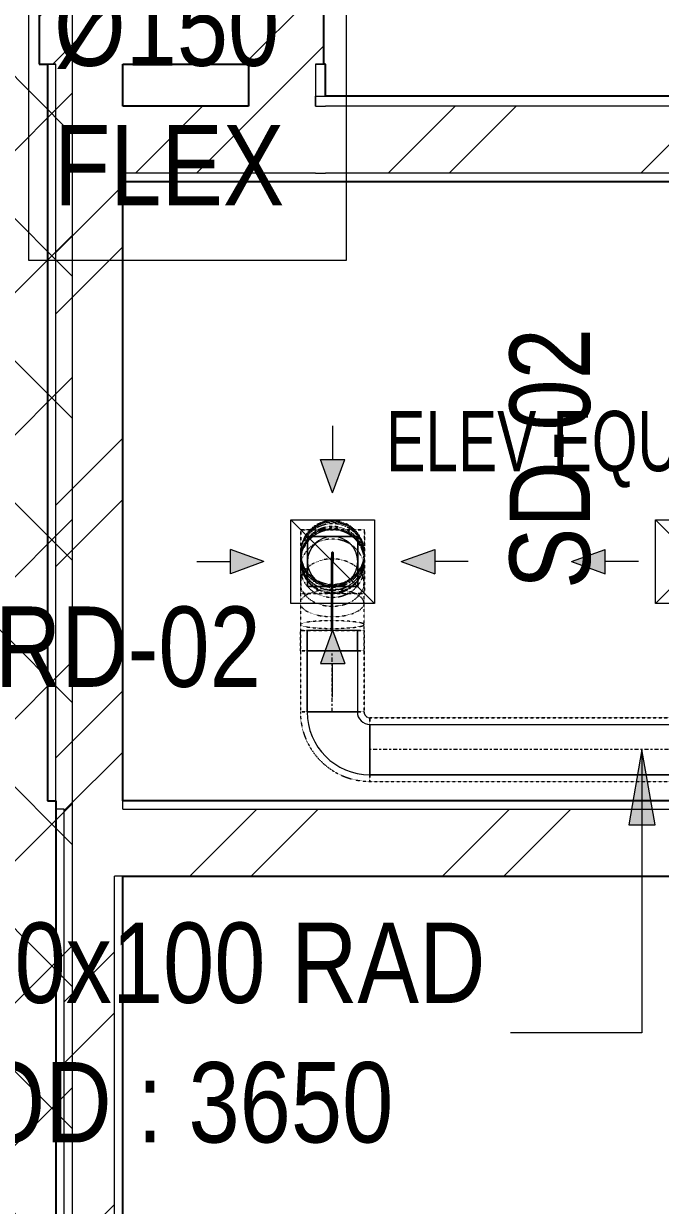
# Model space of a CAD drawing. Header units: inches. Extents: x -83664 to 20107, y -47222 to 19398.
# Drawn here: x -27444 to -25543, y -13597 to -10068 of the extents above; entities that cross this region are included whole.
import ezdxf

# ---------------------------------------------------------------- set-up
doc = ezdxf.new("R2010")
doc.units = ezdxf.units.IN
doc.header["$MEASUREMENT"] = 0
doc.linetypes.add('Center', pattern=[29.999999, 12, -6, 6, -6])
doc.linetypes.add('Hidden 0_50', pattern=[1.0584, 0.5292, -0.5292])
for name, color, linetype, lineweight, true_color in [('A-DETL', 7, 'Continuous', 18, 0x00a600), ('FF ROOM TAG_dwg', 7, 'Continuous', 9, 0x767676), ('M-HVAC-DUCT', 7, 'Continuous', 9, 0xffe97f)]:
    doc.layers.add(name, color=color, linetype=linetype, lineweight=lineweight, true_color=true_color)
for name, color, linetype, lineweight in [('A-DETL-GENF', 7, 'Continuous', 9), ('A-WALL', 7, 'Continuous', 9), ('A-WALL-PATT', 7, 'Continuous', 25), ('G-ANNO-TEXT', 7, 'Continuous', 9), ('M-HVAC-CDFF', 7, 'Continuous', 9), ('M-HVAC-DUCT-CNTR', 7, 'Center', 9), ('M-HVAC-DUCT-IDEN', 7, 'Continuous', 18), ('ROOM TAG', 7, 'Continuous', 9)]:
    doc.layers.add(name, color=color, linetype=linetype, lineweight=lineweight)
doc.styles.add('Arial Narrow_20', font='ARIALN.TTF', dxfattribs={"width": 0.85, "height": 4572})
doc.styles.add('Arial Narrow_21', font='ARIALN.TTF', dxfattribs={"height": 240})
pattern_1 = [(45, (0, 0), (-377.1708, 377.1708), []), (45, (0, 571.5), (-377.1708, 377.1708), [])]
pattern_2 = [(0, (0, 0), (1219.2, 304.8), [50.292, -864.108, 50.292, -864.108, -4876.8]), (0, (0, 0), (1219.2, 304.8), [-1828.8, 50.292, -1778.508, 50.292, -864.108, -2133.6]), (0, (0, 0), (1219.2, 304.8), [-4572, 50.292, -559.308, 50.292, -1473.708]), (120, (457.2, 152.4), (-873.56454, 903.4582), [50.292, -864.108, 50.292, -864.108, -4876.8]), (120, (457.2, 152.4), (-873.56454, 903.4582), [-1828.8, 50.292, -1778.508, 50.292, -864.108, -2133.6]), (120, (457.2, 152.4), (-873.56454, 903.4582), [-4572, 50.292, -559.308, 50.292, -1473.708]), (240, (609.6, 762), (-345.63546, -1208.2582), [50.292, -864.108, 50.292, -864.108, -4876.8]), (240, (609.6, 762), (-345.63546, -1208.2582), [-1828.8, 50.292, -1778.508, 50.292, -864.108, -2133.6]), (240, (609.6, 762), (-345.63546, -1208.2582), [-4572, 50.292, -559.308, 50.292, -1473.708])]

# ---------------------------------------------------------------- blocks, each defined once
blk = doc.blocks.new('GCE-AT-Return Air Rectangular Diffuser - 150x150-7395131-FIRST FLOOR AC CONDITIONING LAYOUT - PART A')
at = {"layer": 'A-DETL-GENF', "true_color": 0xff00ff}
for points in [[(0, 205), (36.4, 305), (-36.4, 305)], [(-305, -36.4), (-205, 0), (-305, 36.4)], [(305, -36.4), (305, 36.4), (205, 0)], [(36.4, -305), (0, -205), (-36.4, -305)]]:
    blk.add_hatch(color=6, dxfattribs=at).paths.add_polyline_path(points)
at = {"layer": 'A-DETL-GENF', "color": 6, "true_color": 0xff00ff}
for p, q in [((0, 405), (0, 305)), ((0, 205), (-36.4, 305)), ((-36.4, 305), (36.4, 305)), ((0, 205), (36.4, 305)), ((-125, 125), (125, 125)), ((-125, -125), (-125, 125)), ((-125, 125), (125, -125)), ((125, 125), (125, -125)), ((-205, 0), (-305, 36.4)), ((-305, -36.4), (-305, 36.4)), ((205, 0), (305, 36.4)), ((305, 36.4), (305, -36.4)), ((405, 0), (305, 0)), ((-405, 0), (-305, 0)), ((-205, 0), (-305, -36.4)), ((205, 0), (305, -36.4)), ((125, -125), (-125, -125)), ((0, -205), (-36.4, -305)), ((0, -205), (36.4, -305)), ((-36.4, -305), (36.4, -305)), ((0, -405), (0, -305))]:
    blk.add_line(p, q, dxfattribs=at)
blk = doc.blocks.new('M_Rectangular Elbow - Radius - 0_75 W-7247103-FIRST FLOOR AC CONDITIONING LAYOUT - PART A')
at = {"layer": 'M-HVAC-DUCT', "color": 6, "true_color": 0xff00ff}
for p, q in [((-75, 112.5), (75, 112.5)), ((75, 112.5), (-75, 112.5)), ((-112.5, 75), (-112.5, -75)), ((-112.5, -75), (-112.5, 75))]:
    blk.add_line(p, q, dxfattribs=at)
for radius, end in [(37.5, 360), (37.5, 0), (187.5, 0), (187.5, 0)]:
    blk.add_arc((-112.5, 112.5), radius, 270, end, dxfattribs=at)
blk = doc.blocks.new('M_Rectangular to Round Transition - Angle - 45 Degree-7646591-FIRST FLOOR AC CONDITIONING LAYOUT - PART A')
at = {"layer": 'M-HVAC-DUCT', "color": 6, "true_color": 0xff00ff}
for p, q in [((0, 75), (60.4, 75)), ((60.4, 75), (0, 75)), ((0, 75), (0, -75)), ((0, -75), (0, 75)), ((60.4, 0), (60.4, 75)), ((60.4, 0), (60.4, 75)), ((60.4, -75), (60.4, 0)), ((60.4, -75), (60.4, 0)), ((0, -75), (60.4, -75)), ((60.4, -75), (0, -75))]:
    blk.add_line(p, q, dxfattribs=at)
blk = doc.blocks.new('M_Rectangular to Round Transition - Angle - 45 Degree-6761975-FIRST FLOOR AC CONDITIONING LAYOUT - PART A')
at = {"layer": 'M-HVAC-DUCT', "color": 6, "true_color": 0xff00ff}
for p, q in [((124935.4, 86772.7), (124860.4, 86772.7)), ((124860.4, 86772.7), (124860.4, 86697.7)), ((124860.4, 86772.7), (125010.4, 86772.7)), ((124860.4, 86622.7), (124860.4, 86772.7)), ((125010.4, 86772.7), (124935.4, 86772.7)), ((125010.4, 86697.7), (125010.4, 86772.7)), ((125010.4, 86772.7), (125010.4, 86622.7)), ((124860.4, 86697.7), (124860.4, 86622.7)), ((125010.4, 86622.7), (125010.4, 86697.7)), ((124860.4, 86622.7), (124935.4, 86622.7)), ((125010.4, 86622.7), (124860.4, 86622.7)), ((124935.4, 86622.7), (125010.4, 86622.7))]:
    blk.add_line(p, q, dxfattribs=at)
for start, end in [(90, 180), (0, 90), (180, 270), (270, 0)]:
    blk.add_arc((124935.4, 86697.7), 75, start, end, dxfattribs=at)
blk = doc.blocks.new('GCE-AT-Supply Air Rectangular Diffuser - 150x150-6788647-FIRST FLOOR AC CONDITIONING LAYOUT - PART A')
at = {"layer": 'A-DETL-GENF', "true_color": 0xff7f00}
for points in [[(36.4, 275), (0, 375), (-36.4, 275)], [(-275, -36.4), (-275, 36.4), (-375, 0), (-317.9, -20.8)], [(275, -36.4), (375, 0), (275, 36.4)], [(0, -375), (36.4, -275), (-36.4, -275)]]:
    blk.add_hatch(color=30, dxfattribs=at).paths.add_polyline_path(points)
at = {"layer": 'A-DETL-GENF', "color": 30, "true_color": 0xff7f00}
for p, q in [((0, 375), (-36.4, 275)), ((0, 375), (36.4, 275)), ((-36.4, 275), (36.4, 275)), ((0, 175), (0, 275)), ((-125, -125), (125, 125)), ((-125, 125), (125, -125)), ((-125, -125), (-125, 125)), ((-125, 125), (125, 125)), ((125, 125), (125, -125)), ((-375, 0), (-275, 36.4)), ((-275, -36.4), (-275, 36.4)), ((275, 36.4), (275, -36.4)), ((375, 0), (275, 36.4)), ((175, 0), (275, 0)), ((-375, 0), (-275, -36.4)), ((-175, 0), (-275, 0)), ((375, 0), (275, -36.4)), ((125, -125), (-125, -125)), ((0, -175), (0, -275)), ((36.4, -275), (-36.4, -275)), ((0, -375), (-36.4, -275)), ((0, -375), (36.4, -275))]:
    blk.add_line(p, q, dxfattribs=at)
blk = doc.blocks.new('TEMW-SMBZ-HO-BM-HVAC-00002_rvt-1-FIRST FLOOR AC CONDITIONING LAYOUT - PART A')
at = {"layer": 'M-HVAC-DUCT', "color": 6, "linetype": 'Hidden 0_50', "true_color": 0xff00ff}
for p, q in [((124935.4, 86792.7), (124840.4, 86792.7)), ((124840.4, 86792.7), (124840.4, 86697.7)), ((124840.4, 86602.7), (124840.4, 86792.7)), ((124840.4, 86792.7), (125030.4, 86792.7)), ((125030.4, 86792.7), (124935.4, 86792.7)), ((125030.4, 86697.7), (125030.4, 86792.7)), ((125030.4, 86792.7), (125030.4, 86602.7)), ((124839.8, 86720.8), (124839.7, 86706.1)), ((124840, 86727.6), (124839.9, 86722.8)), ((124840.1, 86720.6), (124840.2, 86714)), ((124840.1, 86719), (124840.3, 86716.7)), ((124840.2, 86714.6), (124840.3, 86706.4)), ((125029.7, 86704.3), (125029.8, 86719)), ((125029.9, 86728.2), (125029.8, 86730.5)), ((125029.8, 86717.1), (125029.9, 86721.9)), ((125030.2, 86717.6), (125030.1, 86724.2)), ((125030.3, 86708.7), (125030.2, 86716.9)), ((125030.4, 86701.5), (125030.3, 86708.5)), ((124839.5, 86678), (124839.4, 86635.1)), ((124839.7, 86705.6), (124839.5, 86678.2)), ((124840.3, 86706.6), (124840.4, 86699.7)), ((124840.4, 86699.8), (124840.4, 86696.9)), ((124840.4, 86697.7), (124840.4, 86602.7)), ((125029.4, 86634.7), (125029.5, 86677.5)), ((125029.5, 86677.3), (125029.7, 86704.7)), ((125030.4, 86698.5), (125030.4, 86701.4)), ((125030.4, 86602.7), (125030.4, 86697.7)), ((124839.4, 86635), (124839.4, 86573.8)), ((124840.4, 86602.7), (124935.4, 86602.7)), ((125030.4, 86602.7), (124840.4, 86602.7)), ((124935.4, 86602.7), (125030.4, 86602.7)), ((125029.4, 86573.6), (125029.4, 86634.7)), ((124839.4, 86573.8), (124839.4, 86509.4)), ((125029.4, 86509.4), (125029.4, 86573.6)), ((124839.4, 86509.4), (124839.4, 86491.5)), ((125029.4, 86491.5), (125029.4, 86509.4)), ((124839.4, 86491.5), (125029.4, 86491.5)), ((124839.4, 86491.5), (125029.4, 86491.5)), ((124839.4, 86431.1), (124839.4, 86491.5)), ((124839.4, 86491.5), (124839.4, 86431.1)), ((124934.4, 86491.5), (124839.4, 86491.5)), ((124934.4, 86491.5), (124839.4, 86491.5)), ((125029.4, 86491.5), (124934.4, 86491.5)), ((125029.4, 86491.5), (124934.4, 86491.5)), ((125029.4, 86431.1), (125029.4, 86491.5)), ((125029.4, 86491.5), (125029.4, 86431.1)), ((125029.4, 86431.1), (124839.4, 86431.1)), ((124839.4, 86431.1), (125029.4, 86431.1)), ((124839.4, 86431.1), (124839.4, 86248.6)), ((124839.4, 86431.1), (124839.4, 86248.6)), ((125029.4, 86431.1), (124839.4, 86431.1)), ((124839.4, 86431.1), (125029.4, 86431.1)), ((125029.4, 86248.6), (125029.4, 86431.1)), ((125029.4, 86431.1), (125029.4, 86248.6)), ((125029.4, 86248.6), (124839.4, 86248.6)), ((124839.4, 86248.6), (125029.4, 86248.6)), ((125029.4, 86248.6), (124839.4, 86248.6)), ((124839.4, 86248.6), (125029.4, 86248.6)), ((125046.9, 86231.1), (125046.9, 86041.1)), ((125046.9, 86041.1), (125046.9, 86231.1)), ((128458.6, 86231.1), (125046.9, 86231.1)), ((125046.9, 86231.1), (128458.6, 86231.1)), ((125046.9, 86041.1), (125046.9, 86231.1)), ((125046.9, 86231.1), (125046.9, 86041.1)), ((125046.9, 86041.1), (128458.6, 86041.1)), ((125046.9, 86041.1), (128458.6, 86041.1))]:
    blk.add_line(p, q, dxfattribs=at)
at = {"layer": 'M-HVAC-DUCT', "color": 6, "true_color": 0xff00ff}
for p, q in [((124859.4, 86431.1), (125009.4, 86431.1)), ((125009.4, 86431.1), (124859.4, 86431.1)), ((124859.4, 86248.6), (124859.4, 86431.1)), ((124859.4, 86431.1), (124859.4, 86248.6)), ((125009.4, 86431.1), (125009.4, 86248.6)), ((125009.4, 86431.1), (125009.4, 86248.6)), ((124859.4, 86248.6), (125009.4, 86248.6)), ((125009.4, 86248.6), (124859.4, 86248.6)), ((125046.9, 86061.1), (125046.9, 86211.1)), ((125046.9, 86211.1), (125046.9, 86061.1)), ((125046.9, 86211.1), (128458.6, 86211.1)), ((125046.9, 86211.1), (128458.6, 86211.1)), ((128458.6, 86061.1), (125046.9, 86061.1)), ((125046.9, 86061.1), (128458.6, 86061.1))]:
    blk.add_line(p, q, dxfattribs=at)
at = {"layer": 'M-HVAC-DUCT', "color": 6, "linetype": 'Hidden 0_50', "true_color": 0xff00ff}
for centre, radius, start, end in [((124935.4, 86697.7), 95, 359.9138, 179.9138), ((124935.4, 86697.7), 95, 90, 180), ((124935.4, 86697.7), 95, 0, 90), ((124935.4, 86697.7), 95, 179.9138, 359.9138), ((124935.4, 86697.7), 95, 180, 270), ((124935.4, 86697.7), 95, 270, 0), ((125046.9, 86248.6), 207.5, 180, 270), ((125046.9, 86248.6), 207.5, 180, 270), ((125046.9, 86248.6), 17.5, 180, 270), ((125046.9, 86248.6), 17.5, 180, 270)]:
    blk.add_arc(centre, radius, start, end, dxfattribs=at)
for points in [[(125029.8, 86719.8), (125029.8, 86728), (125027.7, 86744.6), (125018.1, 86767.7), (125002.8, 86787.5), (124983, 86802.8), (124959.8, 86812.4), (124934.9, 86815.7), (124910.1, 86812.5), (124886.9, 86802.9), (124867, 86787.7), (124851.7, 86767.9), (124842, 86744.8), (124839.8, 86728.3), (124839.8, 86720)], [(125030, 86724.6), (125030, 86732.9), (125027.8, 86749.5), (125018.2, 86772.7), (125003, 86792.6), (124983.1, 86807.9), (124960, 86817.5), (124935.1, 86820.8), (124910.2, 86817.6), (124887, 86808), (124867.1, 86792.8), (124851.8, 86772.9), (124842.2, 86749.7), (124840, 86733.1), (124840, 86724.9)], [(125030.1, 86722.3), (125030.1, 86730.6), (125027.9, 86747.1), (125018.4, 86770.3), (125003.1, 86790.2), (124983.3, 86805.5), (124960.1, 86815.1), (124935.2, 86818.4), (124910.4, 86815.2), (124887.2, 86805.7), (124867.3, 86790.4), (124851.9, 86770.5), (124842.3, 86747.4), (124840.1, 86730.8), (124840.1, 86722.5)], [(125029.7, 86705), (125029.7, 86713.2), (125027.5, 86729.4), (125017.9, 86752.1), (125002.7, 86771.6), (124982.8, 86786.6), (124959.6, 86796), (124934.8, 86799.2), (124909.9, 86796.1), (124886.7, 86786.7), (124866.8, 86771.8), (124851.5, 86752.3), (124841.9, 86729.7), (124839.7, 86713.4), (124839.7, 86705.3)], [(125030.2, 86715.6), (125030.2, 86723.9), (125028.1, 86740.5), (125018.5, 86763.6), (125003.3, 86783.5), (124983.4, 86798.8), (124960.2, 86808.4), (124935.4, 86811.7), (124910.5, 86808.4), (124887.3, 86798.9), (124867.4, 86783.7), (124852.1, 86763.8), (124842.4, 86740.7), (124840.2, 86724.2), (124840.2, 86715.9)], [(125030.3, 86707.4), (125030.3, 86715.7), (125028.2, 86732.2), (125018.6, 86755.4), (125003.4, 86775.3), (124983.5, 86790.5), (124960.3, 86800.2), (124935.5, 86803.5), (124910.6, 86800.2), (124887.4, 86790.7), (124867.5, 86775.5), (124852.2, 86755.6), (124842.5, 86732.5), (124840.3, 86716), (124840.3, 86707.7)], [(125030.4, 86700.5), (125030.4, 86708.7), (125028.2, 86725.3), (125018.7, 86748.5), (125003.4, 86768.4), (124983.6, 86783.7), (124960.4, 86793.3), (124935.5, 86796.6), (124910.7, 86793.4), (124887.5, 86783.8), (124867.5, 86768.6), (124852.2, 86748.7), (124842.6, 86725.6), (124840.4, 86709), (124840.4, 86700.8)], [(125030.4, 86697.5), (125030.4, 86705.8), (125028.3, 86722.4), (125018.7, 86745.6), (125003.5, 86765.5), (124983.6, 86780.8), (124960.4, 86790.4), (124935.6, 86793.8), (124910.7, 86790.5), (124887.5, 86781), (124867.6, 86765.7), (124852.3, 86745.8), (124842.6, 86722.7), (124840.4, 86706.1), (124840.4, 86697.8)], [(125029.5, 86677.6), (125029.6, 86685.2), (125027.4, 86700.4), (125017.8, 86721.7), (125002.6, 86739.9), (124982.7, 86753.9), (124959.5, 86762.8), (124934.6, 86765.8), (124909.8, 86762.8), (124886.6, 86754.1), (124866.7, 86740.1), (124851.4, 86721.9), (124841.7, 86700.7), (124839.6, 86685.5), (124839.5, 86677.9)], [(124839.8, 86720), (124839.8, 86711.8), (124842, 86695.2), (124851.5, 86672.1), (124866.8, 86652.3), (124886.7, 86637), (124909.8, 86627.4), (124934.7, 86624.1), (124959.6, 86627.3), (124982.7, 86636.9), (125002.7, 86652.1), (125018, 86671.9), (125027.6, 86695), (125029.8, 86711.5), (125029.8, 86719.8)], [(124840, 86724.9), (124839.9, 86716.6), (124842.1, 86700), (124851.7, 86676.8), (124866.9, 86656.8), (124886.8, 86641.5), (124910, 86631.9), (124934.8, 86628.6), (124959.7, 86631.8), (124982.9, 86641.4), (125002.8, 86656.6), (125018.1, 86676.5), (125027.7, 86699.7), (125029.9, 86716.3), (125030, 86724.6)], [(124840.1, 86722.5), (124840.1, 86714.3), (124842.2, 86697.7), (124851.8, 86674.5), (124867, 86654.6), (124886.9, 86639.3), (124910.1, 86629.7), (124935, 86626.4), (124959.8, 86629.6), (124983, 86639.2), (125002.9, 86654.4), (125018.2, 86674.3), (125027.9, 86697.4), (125030.1, 86714), (125030.1, 86722.3)], [(124840.2, 86715.9), (124840.2, 86707.6), (124842.4, 86691.1), (124851.9, 86667.9), (124867.2, 86648), (124887, 86632.8), (124910.2, 86623.2), (124935.1, 86619.9), (124960, 86623.1), (124983.1, 86632.6), (125003.1, 86647.8), (125018.4, 86667.7), (125028, 86690.8), (125030.2, 86707.3), (125030.2, 86715.6)], [(125029.4, 86634.8), (125029.4, 86641), (125027.3, 86653.3), (125017.7, 86670.5), (125002.4, 86685.4), (124982.5, 86696.7), (124959.4, 86703.9), (124934.5, 86706.4), (124909.6, 86704), (124886.4, 86696.9), (124866.5, 86685.5), (124851.2, 86670.7), (124841.6, 86653.5), (124839.4, 86641.2), (124839.4, 86635)], [(124839.5, 86677.9), (124839.5, 86670.3), (124841.7, 86655.1), (124851.3, 86633.9), (124866.5, 86615.6), (124886.4, 86601.6), (124909.6, 86592.7), (124934.5, 86589.7), (124959.3, 86592.7), (124982.5, 86601.4), (125002.4, 86615.4), (125017.7, 86633.6), (125027.3, 86654.9), (125029.5, 86670), (125029.5, 86677.6)], [(124839.7, 86705.3), (124839.7, 86697.2), (124841.8, 86681), (124851.4, 86658.3), (124866.6, 86638.8), (124886.5, 86623.8), (124909.7, 86614.4), (124934.6, 86611.1), (124959.4, 86614.3), (124982.6, 86623.7), (125002.5, 86638.6), (125017.8, 86658), (125027.5, 86680.7), (125029.7, 86696.9), (125029.7, 86705)], [(124840.3, 86707.7), (124840.3, 86699.4), (124842.5, 86682.9), (124852, 86659.7), (124867.3, 86639.9), (124887.2, 86624.6), (124910.3, 86615), (124935.2, 86611.7), (124960.1, 86614.9), (124983.2, 86624.5), (125003.2, 86639.7), (125018.5, 86659.5), (125028.1, 86682.6), (125030.3, 86699.2), (125030.3, 86707.4)], [(124840.4, 86700.8), (124840.4, 86692.5), (124842.5, 86675.9), (124852.1, 86652.7), (124867.3, 86632.8), (124887.2, 86617.5), (124910.4, 86607.9), (124935.2, 86604.6), (124960.1, 86607.8), (124983.3, 86617.4), (125003.2, 86632.6), (125018.5, 86652.5), (125028.2, 86675.6), (125030.4, 86692.2), (125030.4, 86700.5)], [(124840.4, 86697.8), (124840.4, 86689.5), (124842.6, 86672.9), (124852.1, 86649.7), (124867.4, 86629.8), (124887.2, 86614.5), (124910.4, 86604.9), (124935.3, 86601.6), (124960.1, 86604.8), (124983.3, 86614.4), (125003.3, 86629.6), (125018.6, 86649.5), (125028.2, 86672.7), (125030.4, 86689.2), (125030.4, 86697.5)], [(124839.4, 86635), (124839.4, 86628.8), (124841.6, 86616.5), (124851.2, 86599.2), (124866.5, 86584.4), (124886.4, 86573), (124909.5, 86565.8), (124934.4, 86563.4), (124959.3, 86565.8), (124982.4, 86572.9), (125002.4, 86584.2), (125017.6, 86599), (125027.2, 86616.3), (125029.4, 86628.6), (125029.4, 86634.8)], [(125029.4, 86573.6), (125029.4, 86577.2), (125027.2, 86584.3), (125017.6, 86594.2), (125002.3, 86602.8), (124982.4, 86609.3), (124959.3, 86613.5), (124934.4, 86614.9), (124909.5, 86613.5), (124886.3, 86609.4), (124866.4, 86602.9), (124851.2, 86594.3), (124841.6, 86584.4), (124839.4, 86577.4), (124839.4, 86573.8)], [(124839.4, 86573.8), (124839.4, 86570.2), (124841.6, 86563.1), (124851.2, 86553.2), (124866.4, 86544.6), (124886.3, 86538.1), (124909.5, 86534), (124934.4, 86532.5), (124959.2, 86533.9), (124982.4, 86538), (125002.3, 86544.6), (125017.6, 86553.1), (125027.2, 86563), (125029.4, 86570.1), (125029.4, 86573.6)], [(125029.4, 86509.4), (125029.4, 86510.4), (125027.2, 86512.4), (125017.6, 86515.2), (125002.3, 86517.6), (124982.4, 86519.4), (124959.2, 86520.6), (124934.4, 86521), (124909.5, 86520.6), (124886.3, 86519.5), (124866.4, 86517.6), (124851.1, 86515.2), (124841.5, 86512.4), (124839.4, 86510.4), (124839.4, 86509.4)], [(124839.4, 86509.4), (124839.4, 86508.4), (124841.5, 86506.4), (124851.1, 86503.6), (124866.4, 86501.2), (124886.3, 86499.3), (124909.5, 86498.2), (124934.4, 86497.8), (124959.2, 86498.2), (124982.4, 86499.3), (125002.3, 86501.2), (125017.6, 86503.6), (125027.2, 86506.4), (125029.4, 86508.3), (125029.4, 86509.4)]]:
    blk.add_open_spline(points, degree=3, dxfattribs=at)
at = {"layer": 'M-HVAC-DUCT-CNTR', "color": 6, "true_color": 0xff00ff}
for p, q in [((124934.4, 86248.6), (124934.4, 86431.1)), ((128458.6, 86136.1), (125046.9, 86136.1))]:
    blk.add_line(p, q, dxfattribs=at)
at = {"layer": 'M-HVAC-DUCT-CNTR', "color": 6, "linetype": 'Continuous', "lineweight": 35, "true_color": 0xff00ff}
blk.add_open_spline([(124934.4, 86491.5), (124934.4, 86834.9), (124935.4, 86697.7), (124935.4, 86697.7)], degree=3, dxfattribs=at)
at = {"layer": 'M-HVAC-CDFF', "color": 6, "linetype": 'Hidden 0_50', "lineweight": 9, "true_color": 0xff00ff}
for name, p in [('GCE-AT-Return Air Rectangular Diffuser - 150x150-7395131-FIRST FLOOR AC CONDITIONING LAYOUT - PART A', (124935.4, 86697.7)), ('GCE-AT-Supply Air Rectangular Diffuser - 150x150-6788647-FIRST FLOOR AC CONDITIONING LAYOUT - PART A', (126024.2, 86697.7))]:
    blk.add_blockref(name, p, dxfattribs=at)
at = {"layer": 'M-HVAC-DUCT', "color": 6, "linetype": 'Hidden 0_50', "lineweight": 9, "true_color": 0xff00ff}
blk.add_blockref('M_Rectangular to Round Transition - Angle - 45 Degree-6761975-FIRST FLOOR AC CONDITIONING LAYOUT - PART A', (0, 0), dxfattribs=at)
for name, p, rotation in [('M_Rectangular to Round Transition - Angle - 45 Degree-7646591-FIRST FLOOR AC CONDITIONING LAYOUT - PART A', (124934.4, 86431.1), 90), ('M_Rectangular Elbow - Radius - 0_75 W-7247103-FIRST FLOOR AC CONDITIONING LAYOUT - PART A', (124934.4, 86136.1), 270)]:
    blk.add_blockref(name, p, dxfattribs=dict(at, rotation=rotation))
blk = doc.blocks.new('TEMW-SMBZ-HO-BM-HVAC-00002_rvt-2-FIRST FLOOR AC CONDITIONING LAYOUT - PART A')
at = {"layer": 'M-HVAC-DUCT', "color": 6, "linetype": 'Hidden 0_50', "true_color": 0xff00ff}
for p, q in [((124935.4, 86792.7), (124840.4, 86792.7)), ((124840.4, 86792.7), (124840.4, 86697.7)), ((124840.4, 86602.7), (124840.4, 86792.7)), ((124840.4, 86792.7), (125030.4, 86792.7)), ((125030.4, 86792.7), (124935.4, 86792.7)), ((125030.4, 86697.7), (125030.4, 86792.7)), ((125030.4, 86792.7), (125030.4, 86602.7)), ((124839.8, 86720.8), (124839.7, 86706.1)), ((124840, 86727.6), (124839.9, 86722.8)), ((124840.1, 86720.6), (124840.2, 86714)), ((124840.1, 86719), (124840.3, 86716.7)), ((124840.2, 86714.6), (124840.3, 86706.4)), ((125029.7, 86704.3), (125029.8, 86719)), ((125029.9, 86728.2), (125029.8, 86730.5)), ((125029.8, 86717.1), (125029.9, 86721.9)), ((125030.2, 86717.6), (125030.1, 86724.2)), ((125030.3, 86708.7), (125030.2, 86716.9)), ((125030.4, 86701.5), (125030.3, 86708.5)), ((124839.5, 86678), (124839.4, 86635.1)), ((124839.7, 86705.6), (124839.5, 86678.2)), ((124840.3, 86706.6), (124840.4, 86699.7)), ((124840.4, 86699.8), (124840.4, 86696.9)), ((124840.4, 86697.7), (124840.4, 86602.7)), ((125029.4, 86634.7), (125029.5, 86677.5)), ((125029.5, 86677.3), (125029.7, 86704.7)), ((125030.4, 86698.5), (125030.4, 86701.4)), ((125030.4, 86602.7), (125030.4, 86697.7)), ((124839.4, 86635), (124839.4, 86573.8)), ((124840.4, 86602.7), (124935.4, 86602.7)), ((125030.4, 86602.7), (124840.4, 86602.7)), ((124935.4, 86602.7), (125030.4, 86602.7)), ((125029.4, 86573.6), (125029.4, 86634.7)), ((124839.4, 86573.8), (124839.4, 86509.4)), ((125029.4, 86509.4), (125029.4, 86573.6)), ((124839.4, 86509.4), (124839.4, 86491.5)), ((125029.4, 86491.5), (125029.4, 86509.4)), ((124839.4, 86491.5), (125029.4, 86491.5)), ((124839.4, 86491.5), (125029.4, 86491.5)), ((124839.4, 86431.1), (124839.4, 86491.5)), ((124839.4, 86491.5), (124839.4, 86431.1)), ((124934.4, 86491.5), (124839.4, 86491.5)), ((124934.4, 86491.5), (124839.4, 86491.5)), ((125029.4, 86491.5), (124934.4, 86491.5)), ((125029.4, 86491.5), (124934.4, 86491.5)), ((125029.4, 86431.1), (125029.4, 86491.5)), ((125029.4, 86491.5), (125029.4, 86431.1)), ((125029.4, 86431.1), (124839.4, 86431.1)), ((124839.4, 86431.1), (125029.4, 86431.1)), ((124839.4, 86431.1), (124839.4, 86248.6)), ((124839.4, 86431.1), (124839.4, 86248.6)), ((125029.4, 86431.1), (124839.4, 86431.1)), ((124839.4, 86431.1), (125029.4, 86431.1)), ((125029.4, 86248.6), (125029.4, 86431.1)), ((125029.4, 86431.1), (125029.4, 86248.6)), ((125029.4, 86248.6), (124839.4, 86248.6)), ((124839.4, 86248.6), (125029.4, 86248.6)), ((125029.4, 86248.6), (124839.4, 86248.6)), ((124839.4, 86248.6), (125029.4, 86248.6)), ((125046.9, 86231.1), (125046.9, 86041.1)), ((125046.9, 86041.1), (125046.9, 86231.1)), ((128458.6, 86231.1), (125046.9, 86231.1)), ((125046.9, 86231.1), (128458.6, 86231.1)), ((125046.9, 86041.1), (125046.9, 86231.1)), ((125046.9, 86231.1), (125046.9, 86041.1)), ((125046.9, 86041.1), (128458.6, 86041.1)), ((125046.9, 86041.1), (128458.6, 86041.1))]:
    blk.add_line(p, q, dxfattribs=at)
at = {"layer": 'M-HVAC-DUCT', "color": 6, "true_color": 0xff00ff}
for p, q in [((124859.4, 86431.1), (125009.4, 86431.1)), ((125009.4, 86431.1), (124859.4, 86431.1)), ((124859.4, 86248.6), (124859.4, 86431.1)), ((124859.4, 86431.1), (124859.4, 86248.6)), ((125009.4, 86431.1), (125009.4, 86248.6)), ((125009.4, 86431.1), (125009.4, 86248.6)), ((124859.4, 86248.6), (125009.4, 86248.6)), ((125009.4, 86248.6), (124859.4, 86248.6)), ((125046.9, 86061.1), (125046.9, 86211.1)), ((125046.9, 86211.1), (125046.9, 86061.1)), ((125046.9, 86211.1), (128458.6, 86211.1)), ((125046.9, 86211.1), (128458.6, 86211.1)), ((128458.6, 86061.1), (125046.9, 86061.1)), ((125046.9, 86061.1), (128458.6, 86061.1))]:
    blk.add_line(p, q, dxfattribs=at)
at = {"layer": 'M-HVAC-DUCT', "color": 6, "linetype": 'Hidden 0_50', "true_color": 0xff00ff}
for centre, radius, start, end in [((124935.4, 86697.7), 95, 359.9138, 179.9138), ((124935.4, 86697.7), 95, 90, 180), ((124935.4, 86697.7), 95, 0, 90), ((124935.4, 86697.7), 95, 179.9138, 359.9138), ((124935.4, 86697.7), 95, 180, 270), ((124935.4, 86697.7), 95, 270, 0), ((125046.9, 86248.6), 207.5, 180, 270), ((125046.9, 86248.6), 207.5, 180, 270), ((125046.9, 86248.6), 17.5, 180, 270), ((125046.9, 86248.6), 17.5, 180, 270)]:
    blk.add_arc(centre, radius, start, end, dxfattribs=at)
for points in [[(125029.8, 86719.8), (125029.8, 86728), (125027.7, 86744.6), (125018.1, 86767.7), (125002.8, 86787.5), (124983, 86802.8), (124959.8, 86812.4), (124934.9, 86815.7), (124910.1, 86812.5), (124886.9, 86802.9), (124867, 86787.7), (124851.7, 86767.9), (124842, 86744.8), (124839.8, 86728.3), (124839.8, 86720)], [(125030, 86724.6), (125030, 86732.9), (125027.8, 86749.5), (125018.2, 86772.7), (125003, 86792.6), (124983.1, 86807.9), (124960, 86817.5), (124935.1, 86820.8), (124910.2, 86817.6), (124887, 86808), (124867.1, 86792.8), (124851.8, 86772.9), (124842.2, 86749.7), (124840, 86733.1), (124840, 86724.9)], [(125030.1, 86722.3), (125030.1, 86730.6), (125027.9, 86747.1), (125018.4, 86770.3), (125003.1, 86790.2), (124983.3, 86805.5), (124960.1, 86815.1), (124935.2, 86818.4), (124910.4, 86815.2), (124887.2, 86805.7), (124867.3, 86790.4), (124851.9, 86770.5), (124842.3, 86747.4), (124840.1, 86730.8), (124840.1, 86722.5)], [(125029.7, 86705), (125029.7, 86713.2), (125027.5, 86729.4), (125017.9, 86752.1), (125002.7, 86771.6), (124982.8, 86786.6), (124959.6, 86796), (124934.8, 86799.2), (124909.9, 86796.1), (124886.7, 86786.7), (124866.8, 86771.8), (124851.5, 86752.3), (124841.9, 86729.7), (124839.7, 86713.4), (124839.7, 86705.3)], [(125030.2, 86715.6), (125030.2, 86723.9), (125028.1, 86740.5), (125018.5, 86763.6), (125003.3, 86783.5), (124983.4, 86798.8), (124960.2, 86808.4), (124935.4, 86811.7), (124910.5, 86808.4), (124887.3, 86798.9), (124867.4, 86783.7), (124852.1, 86763.8), (124842.4, 86740.7), (124840.2, 86724.2), (124840.2, 86715.9)], [(125030.3, 86707.4), (125030.3, 86715.7), (125028.2, 86732.2), (125018.6, 86755.4), (125003.4, 86775.3), (124983.5, 86790.5), (124960.3, 86800.2), (124935.5, 86803.5), (124910.6, 86800.2), (124887.4, 86790.7), (124867.5, 86775.5), (124852.2, 86755.6), (124842.5, 86732.5), (124840.3, 86716), (124840.3, 86707.7)], [(125030.4, 86700.5), (125030.4, 86708.7), (125028.2, 86725.3), (125018.7, 86748.5), (125003.4, 86768.4), (124983.6, 86783.7), (124960.4, 86793.3), (124935.5, 86796.6), (124910.7, 86793.4), (124887.5, 86783.8), (124867.5, 86768.6), (124852.2, 86748.7), (124842.6, 86725.6), (124840.4, 86709), (124840.4, 86700.8)], [(125030.4, 86697.5), (125030.4, 86705.8), (125028.3, 86722.4), (125018.7, 86745.6), (125003.5, 86765.5), (124983.6, 86780.8), (124960.4, 86790.4), (124935.6, 86793.8), (124910.7, 86790.5), (124887.5, 86781), (124867.6, 86765.7), (124852.3, 86745.8), (124842.6, 86722.7), (124840.4, 86706.1), (124840.4, 86697.8)], [(125029.5, 86677.6), (125029.6, 86685.2), (125027.4, 86700.4), (125017.8, 86721.7), (125002.6, 86739.9), (124982.7, 86753.9), (124959.5, 86762.8), (124934.6, 86765.8), (124909.8, 86762.8), (124886.6, 86754.1), (124866.7, 86740.1), (124851.4, 86721.9), (124841.7, 86700.7), (124839.6, 86685.5), (124839.5, 86677.9)], [(124839.8, 86720), (124839.8, 86711.8), (124842, 86695.2), (124851.5, 86672.1), (124866.8, 86652.3), (124886.7, 86637), (124909.8, 86627.4), (124934.7, 86624.1), (124959.6, 86627.3), (124982.7, 86636.9), (125002.7, 86652.1), (125018, 86671.9), (125027.6, 86695), (125029.8, 86711.5), (125029.8, 86719.8)], [(124840, 86724.9), (124839.9, 86716.6), (124842.1, 86700), (124851.7, 86676.8), (124866.9, 86656.8), (124886.8, 86641.5), (124910, 86631.9), (124934.8, 86628.6), (124959.7, 86631.8), (124982.9, 86641.4), (125002.8, 86656.6), (125018.1, 86676.5), (125027.7, 86699.7), (125029.9, 86716.3), (125030, 86724.6)], [(124840.1, 86722.5), (124840.1, 86714.3), (124842.2, 86697.7), (124851.8, 86674.5), (124867, 86654.6), (124886.9, 86639.3), (124910.1, 86629.7), (124935, 86626.4), (124959.8, 86629.6), (124983, 86639.2), (125002.9, 86654.4), (125018.2, 86674.3), (125027.9, 86697.4), (125030.1, 86714), (125030.1, 86722.3)], [(124840.2, 86715.9), (124840.2, 86707.6), (124842.4, 86691.1), (124851.9, 86667.9), (124867.2, 86648), (124887, 86632.8), (124910.2, 86623.2), (124935.1, 86619.9), (124960, 86623.1), (124983.1, 86632.6), (125003.1, 86647.8), (125018.4, 86667.7), (125028, 86690.8), (125030.2, 86707.3), (125030.2, 86715.6)], [(125029.4, 86634.8), (125029.4, 86641), (125027.3, 86653.3), (125017.7, 86670.5), (125002.4, 86685.4), (124982.5, 86696.7), (124959.4, 86703.9), (124934.5, 86706.4), (124909.6, 86704), (124886.4, 86696.9), (124866.5, 86685.5), (124851.2, 86670.7), (124841.6, 86653.5), (124839.4, 86641.2), (124839.4, 86635)], [(124839.5, 86677.9), (124839.5, 86670.3), (124841.7, 86655.1), (124851.3, 86633.9), (124866.5, 86615.6), (124886.4, 86601.6), (124909.6, 86592.7), (124934.5, 86589.7), (124959.3, 86592.7), (124982.5, 86601.4), (125002.4, 86615.4), (125017.7, 86633.6), (125027.3, 86654.9), (125029.5, 86670), (125029.5, 86677.6)], [(124839.7, 86705.3), (124839.7, 86697.2), (124841.8, 86681), (124851.4, 86658.3), (124866.6, 86638.8), (124886.5, 86623.8), (124909.7, 86614.4), (124934.6, 86611.1), (124959.4, 86614.3), (124982.6, 86623.7), (125002.5, 86638.6), (125017.8, 86658), (125027.5, 86680.7), (125029.7, 86696.9), (125029.7, 86705)], [(124840.3, 86707.7), (124840.3, 86699.4), (124842.5, 86682.9), (124852, 86659.7), (124867.3, 86639.9), (124887.2, 86624.6), (124910.3, 86615), (124935.2, 86611.7), (124960.1, 86614.9), (124983.2, 86624.5), (125003.2, 86639.7), (125018.5, 86659.5), (125028.1, 86682.6), (125030.3, 86699.2), (125030.3, 86707.4)], [(124840.4, 86700.8), (124840.4, 86692.5), (124842.5, 86675.9), (124852.1, 86652.7), (124867.3, 86632.8), (124887.2, 86617.5), (124910.4, 86607.9), (124935.2, 86604.6), (124960.1, 86607.8), (124983.3, 86617.4), (125003.2, 86632.6), (125018.5, 86652.5), (125028.2, 86675.6), (125030.4, 86692.2), (125030.4, 86700.5)], [(124840.4, 86697.8), (124840.4, 86689.5), (124842.6, 86672.9), (124852.1, 86649.7), (124867.4, 86629.8), (124887.2, 86614.5), (124910.4, 86604.9), (124935.3, 86601.6), (124960.1, 86604.8), (124983.3, 86614.4), (125003.3, 86629.6), (125018.6, 86649.5), (125028.2, 86672.7), (125030.4, 86689.2), (125030.4, 86697.5)], [(124839.4, 86635), (124839.4, 86628.8), (124841.6, 86616.5), (124851.2, 86599.2), (124866.5, 86584.4), (124886.4, 86573), (124909.5, 86565.8), (124934.4, 86563.4), (124959.3, 86565.8), (124982.4, 86572.9), (125002.4, 86584.2), (125017.6, 86599), (125027.2, 86616.3), (125029.4, 86628.6), (125029.4, 86634.8)], [(125029.4, 86573.6), (125029.4, 86577.2), (125027.2, 86584.3), (125017.6, 86594.2), (125002.3, 86602.8), (124982.4, 86609.3), (124959.3, 86613.5), (124934.4, 86614.9), (124909.5, 86613.5), (124886.3, 86609.4), (124866.4, 86602.9), (124851.2, 86594.3), (124841.6, 86584.4), (124839.4, 86577.4), (124839.4, 86573.8)], [(124839.4, 86573.8), (124839.4, 86570.2), (124841.6, 86563.1), (124851.2, 86553.2), (124866.4, 86544.6), (124886.3, 86538.1), (124909.5, 86534), (124934.4, 86532.5), (124959.2, 86533.9), (124982.4, 86538), (125002.3, 86544.6), (125017.6, 86553.1), (125027.2, 86563), (125029.4, 86570.1), (125029.4, 86573.6)], [(125029.4, 86509.4), (125029.4, 86510.4), (125027.2, 86512.4), (125017.6, 86515.2), (125002.3, 86517.6), (124982.4, 86519.4), (124959.2, 86520.6), (124934.4, 86521), (124909.5, 86520.6), (124886.3, 86519.5), (124866.4, 86517.6), (124851.1, 86515.2), (124841.5, 86512.4), (124839.4, 86510.4), (124839.4, 86509.4)], [(124839.4, 86509.4), (124839.4, 86508.4), (124841.5, 86506.4), (124851.1, 86503.6), (124866.4, 86501.2), (124886.3, 86499.3), (124909.5, 86498.2), (124934.4, 86497.8), (124959.2, 86498.2), (124982.4, 86499.3), (125002.3, 86501.2), (125017.6, 86503.6), (125027.2, 86506.4), (125029.4, 86508.3), (125029.4, 86509.4)]]:
    blk.add_open_spline(points, degree=3, dxfattribs=at)
at = {"layer": 'M-HVAC-DUCT-CNTR', "color": 6, "true_color": 0xff00ff}
for p, q in [((124934.4, 86248.6), (124934.4, 86431.1)), ((128458.6, 86136.1), (125046.9, 86136.1))]:
    blk.add_line(p, q, dxfattribs=at)
at = {"layer": 'M-HVAC-DUCT-CNTR', "color": 6, "linetype": 'Continuous', "lineweight": 35, "true_color": 0xff00ff}
blk.add_open_spline([(124934.4, 86491.5), (124934.4, 86834.9), (124935.4, 86697.7), (124935.4, 86697.7)], degree=3, dxfattribs=at)
at = {"layer": 'M-HVAC-CDFF', "color": 6, "linetype": 'Hidden 0_50', "lineweight": 9, "true_color": 0xff00ff}
for name, p in [('GCE-AT-Return Air Rectangular Diffuser - 150x150-7395131-FIRST FLOOR AC CONDITIONING LAYOUT - PART A', (124935.4, 86697.7)), ('GCE-AT-Supply Air Rectangular Diffuser - 150x150-6788647-FIRST FLOOR AC CONDITIONING LAYOUT - PART A', (126024.2, 86697.7))]:
    blk.add_blockref(name, p, dxfattribs=at)
at = {"layer": 'M-HVAC-DUCT', "color": 6, "linetype": 'Hidden 0_50', "lineweight": 9, "true_color": 0xff00ff}
blk.add_blockref('M_Rectangular to Round Transition - Angle - 45 Degree-6761975-FIRST FLOOR AC CONDITIONING LAYOUT - PART A', (0, 0), dxfattribs=at)
for name, p, rotation in [('M_Rectangular to Round Transition - Angle - 45 Degree-7646591-FIRST FLOOR AC CONDITIONING LAYOUT - PART A', (124934.4, 86431.1), 90), ('M_Rectangular Elbow - Radius - 0_75 W-7247103-FIRST FLOOR AC CONDITIONING LAYOUT - PART A', (124934.4, 86136.1), 270)]:
    blk.add_blockref(name, p, dxfattribs=dict(at, rotation=rotation))
blk = doc.blocks.new('SMBZ_Hospital Arch Model_2026_01_29_rvt-1-FIRST FLOOR AC CONDITIONING LAYOUT - PART A')
at = {"layer": 'A-WALL-PATT', "lineweight": 9, "true_color": 0xbbbbbb}
h = blk.add_hatch(dxfattribs=at)
h.set_pattern_fill('FP_12', color=9, style=0, pattern_type=2)
h.set_pattern_definition(pattern_1)
h.paths.add_polyline_path([(124684.4, 88182.7), (124909.4, 88182.7), (124909.4, 89032.7), (124059.4, 89032.7), (124059.4, 88182.7), (124607.8, 88182.7)])
h = blk.add_hatch(dxfattribs=at)
h.set_pattern_fill('FP_13', color=9, style=0, pattern_type=2)
h.set_pattern_definition(pattern_2)
h.paths.add_polyline_path([(124109.4, 85982.7), (124109.4, 88182.7), (124084.4, 88182.7), (124084.4, 85982.7)])
h = blk.add_hatch(dxfattribs=at)
h.set_pattern_fill('FP_12', color=9, style=0, pattern_type=2)
h.set_pattern_definition(pattern_1)
h.paths.add_polyline_path([(124309.4, 85957.7), (124309.4, 88182.7), (124109.4, 88182.7), (124109.4, 85957.7), (124159.4, 85957.7)])
h = blk.add_hatch(dxfattribs=at)
h.set_pattern_fill('FP_12', color=9, style=0, pattern_type=2)
h.set_pattern_definition(pattern_1)
h.paths.add_polyline_path([(124884.4, 87857.7), (124884.4, 88182.7), (124684.4, 88182.7), (124684.4, 87857.7)])
h = blk.add_hatch(dxfattribs=at)
h.set_pattern_fill('FP_13', color=9, style=0, pattern_type=2)
h.set_pattern_definition(pattern_2)
h.paths.add_polyline_path([(126754.4, 88057.7), (126754.4, 88087.7), (124884.4, 88087.7), (124884.4, 88057.7), (126585.6, 88057.7)])
h = blk.add_hatch(dxfattribs=at)
h.set_pattern_fill('FP_12', color=9, style=0, pattern_type=2)
h.set_pattern_definition(pattern_1)
h.paths.add_polyline_path([(124684.4, 87857.7), (124684.4, 88057.7), (124309.4, 88057.7), (124309.4, 87857.7), (124607.8, 87857.7)])
h = blk.add_hatch(dxfattribs=at)
h.set_pattern_fill('FP_12', color=9, style=0, pattern_type=2)
h.set_pattern_definition(pattern_1)
h.paths.add_polyline_path([(126585.6, 87857.7), (126784.4, 87857.7), (126784.4, 88057.7), (124884.4, 88057.7), (124884.4, 87857.7), (125003.3, 87857.7)])
h = blk.add_hatch(dxfattribs=at)
h.set_pattern_fill('FP_13', color=9, style=0, pattern_type=2)
h.set_pattern_definition(pattern_2)
h.paths.add_polyline_path([(126754.4, 87832.7), (126759.4, 87832.7), (126759.4, 87857.7), (124914.4, 87857.7), (124914.4, 87832.7), (126585.6, 87832.7)])
h = blk.add_hatch(dxfattribs=at)
h.set_pattern_fill('FP_13', color=9, style=0, pattern_type=2)
h.set_pattern_definition(pattern_2)
h.paths.add_polyline_path([(124109.4, 82857.7), (124134.4, 82857.7), (124134.4, 85957.7), (124109.4, 85957.7), (124109.4, 85199.4)])
h = blk.add_hatch(dxfattribs=at)
h.set_pattern_fill('FP_12', color=9, style=0, pattern_type=2)
h.set_pattern_definition(pattern_1)
h.paths.add_polyline_path([(126789.4, 85757.7), (126789.4, 85957.7), (124134.4, 85957.7), (124134.4, 85757.7), (126784.4, 85757.7)])
h = blk.add_hatch(dxfattribs=at)
h.set_pattern_fill('FP_12', color=9, style=0, pattern_type=2)
h.set_pattern_definition(pattern_1)
h.paths.add_polyline_path([(124134.4, 82857.7), (124284.4, 82857.7), (124284.4, 85757.7), (124134.4, 85757.7), (124134.4, 85199.4)])
at = {"layer": 'A-WALL', "color": 9, "lineweight": 25, "true_color": 0xbbbbbb}
for p, q in [((124059.4, 89032.7), (124059.4, 88182.7)), ((124909.4, 88182.7), (124909.4, 89032.7)), ((124059.4, 88182.7), (124084.4, 88182.7)), ((124084.4, 88182.7), (124084.4, 85982.7)), ((124309.4, 88182.7), (124684.4, 88182.7)), ((124309.4, 88057.7), (124309.4, 88182.7)), ((124684.4, 88182.7), (124684.4, 88057.7)), ((124914.4, 88182.7), (124909.4, 88182.7)), ((124914.4, 88087.7), (124914.4, 88182.7)), ((126754.4, 88087.7), (124914.4, 88087.7)), ((124684.4, 88057.7), (124309.4, 88057.7)), ((124309.4, 85982.7), (124309.4, 87832.7)), ((124309.4, 87832.7), (124684.4, 87832.7)), ((124684.4, 87832.7), (124884.4, 87832.7)), ((124884.4, 87832.7), (124914.4, 87832.7)), ((124914.4, 87832.7), (126754.4, 87832.7)), ((124084.4, 85982.7), (124109.4, 85982.7)), ((124109.4, 85982.7), (124109.4, 85957.7)), ((126759.4, 85982.7), (124309.4, 85982.7)), ((124109.4, 85957.7), (124109.4, 85757.7)), ((124109.4, 85757.7), (124109.4, 82857.7)), ((124309.4, 85757.7), (126759.4, 85757.7)), ((124309.4, 82857.7), (124309.4, 85757.7))]:
    blk.add_line(p, q, dxfattribs=at)
at = {"layer": 'A-WALL', "color": 9, "true_color": 0xbbbbbb}
for p, q in [((124059.4, 88182.7), (124059.4, 89032.7)), ((124909.4, 89032.7), (124909.4, 88182.7)), ((124084.4, 88182.7), (124059.4, 88182.7)), ((124084.4, 88182.7), (124109.4, 88182.7)), ((124109.4, 88182.7), (124084.4, 88182.7)), ((124084.4, 88182.7), (124084.4, 85982.7)), ((124109.4, 85982.7), (124109.4, 88182.7)), ((124684.4, 88182.7), (124309.4, 88182.7)), ((124309.4, 88057.7), (124309.4, 88182.7)), ((124684.4, 88182.7), (124684.4, 88057.7)), ((124884.4, 88182.7), (124909.4, 88182.7)), ((124909.4, 88182.7), (124884.4, 88182.7)), ((124884.4, 88182.7), (124884.4, 88087.7)), ((124909.4, 88182.7), (124914.4, 88182.7)), ((124914.4, 88087.7), (124914.4, 88182.7)), ((124884.4, 88087.7), (124914.4, 88087.7)), ((124884.4, 88057.7), (124884.4, 88087.7)), ((124884.4, 88087.7), (124884.4, 88057.7)), ((126754.4, 88087.7), (124914.4, 88087.7)), ((124684.4, 88057.7), (124309.4, 88057.7)), ((124884.4, 88057.7), (124914.4, 88057.7)), ((126754.4, 88057.7), (124914.4, 88057.7)), ((124684.4, 87857.7), (124309.4, 87857.7)), ((124309.4, 87857.7), (124309.4, 87832.7)), ((124884.4, 87857.7), (124684.4, 87857.7)), ((124884.4, 87857.7), (124914.4, 87857.7)), ((126754.4, 87857.7), (124914.4, 87857.7)), ((124309.4, 85982.7), (124309.4, 87832.7)), ((124309.4, 87832.7), (124684.4, 87832.7)), ((124914.4, 87832.7), (124684.4, 87832.7)), ((124914.4, 87832.7), (126754.4, 87832.7)), ((124109.4, 85982.7), (124084.4, 85982.7)), ((124109.4, 85757.7), (124109.4, 85982.7)), ((126759.4, 85982.7), (124309.4, 85982.7)), ((124309.4, 85957.7), (124309.4, 85982.7)), ((124134.4, 85957.7), (124109.4, 85957.7)), ((124134.4, 85757.7), (124134.4, 85957.7)), ((124309.4, 85957.7), (126759.4, 85957.7)), ((124109.4, 85757.7), (124109.4, 82857.7)), ((124134.4, 82857.7), (124134.4, 85757.7)), ((124309.4, 85757.7), (124284.4, 85757.7)), ((124284.4, 82857.7), (124284.4, 85757.7)), ((124309.4, 85757.7), (126759.4, 85757.7)), ((124309.4, 82857.7), (124309.4, 85757.7))]:
    blk.add_line(p, q, dxfattribs=at)
blk = doc.blocks.new('FF ROOM TAG_dwg-8877209-FIRST FLOOR AC CONDITIONING LAYOUT - PART A')
at = {"layer": 'ROOM TAG', "insert": (1197618, 2096787), "char_height": 4572, "width": 31078.38, "attachment_point": 2, "line_spacing_factor": 0.974696, "style": 'Arial Narrow_20'}
blk.add_mtext('ELEV EQUIP', dxfattribs=at)

msp = doc.modelspace()

# ---------------------------------------------------------------- hatches: boundary and pattern name
at = {"layer": 'A-DETL-GENF', "true_color": 0xff0000}
h = msp.add_hatch(dxfattribs=at)
h.set_pattern_fill('FP_59', color=1, style=0, pattern_type=2)
h.set_pattern_definition([(45, (-151456.65, -98372.2), (-212.13203, 212.13203), []), (135, (-151456.65, -98372.2), (-212.13203, -212.13203), [])])
h.paths.add_polyline_path([(-62993, -37189.5), (-27297.3, -37189.5), (-27297.3, -98.4), (-62993, -98.4), (-62993, -33333)])
at = {"layer": 'M-HVAC-DUCT-IDEN', "lineweight": 9}
msp.add_hatch(color=256, dxfattribs=at).paths.add_polyline_path([(-25597.5, -12236.1), (-25637.2, -12461.1), (-25557.8, -12461.1)])

# ---------------------------------------------------------------- linework, layer by layer
at = {"layer": 'A-DETL', "color": 1, "lineweight": 9, "true_color": 0xff0000}
msp.add_line((-27297.3, -37189.5), (-27297.3, -98.4), dxfattribs=at)
at = {"layer": 'G-ANNO-TEXT', "flags": 128}
msp.add_lwpolyline([(-27427.9, -9791.8), (-26480.7, -9791.8), (-26480.7, -10775.8), (-27427.9, -10775.8)], close=True, dxfattribs=at)
at = {"layer": 'M-HVAC-DUCT-IDEN', "lineweight": 9}
for p, q in [((-25597.5, -12236.1), (-25637.2, -12461.1)), ((-25557.8, -12461.1), (-25597.5, -12236.1)), ((-25597.5, -12236.1), (-25597.5, -13082.3)), ((-25637.2, -12461.1), (-25557.8, -12461.1)), ((-25597.5, -13082.3), (-25989.9, -13082.3))]:
    msp.add_line(p, q, dxfattribs=at)

# ---------------------------------------------------------------- block references
at = {"lineweight": 5}
for name in ['SMBZ_Hospital Arch Model_2026_01_29_rvt-1-FIRST FLOOR AC CONDITIONING LAYOUT - PART A', 'TEMW-SMBZ-HO-BM-HVAC-00002_rvt-1-FIRST FLOOR AC CONDITIONING LAYOUT - PART A', 'TEMW-SMBZ-HO-BM-HVAC-00002_rvt-2-FIRST FLOOR AC CONDITIONING LAYOUT - PART A']:
    msp.add_blockref(name, (-151456.7, -98372.2), dxfattribs=at)
at = {"layer": 'FF ROOM TAG_dwg', "color": 7, "xscale": 0.03937007874015915, "yscale": 0.03937007874015915, "zscale": 0.03937007874015915}
msp.add_blockref('FF ROOM TAG_dwg-8877209-FIRST FLOOR AC CONDITIONING LAYOUT - PART A', (-72990.3, -93775.4), dxfattribs=at)
msp.add_blockref('FF ROOM TAG_dwg-8877209-FIRST FLOOR AC CONDITIONING LAYOUT - PART A', (-72990.3, -93775.4), dxfattribs=at)
msp.add_blockref('FF ROOM TAG_dwg-8877209-FIRST FLOOR AC CONDITIONING LAYOUT - PART A', (-72990.3, -93775.4), dxfattribs=at)
msp.add_blockref('FF ROOM TAG_dwg-8877209-FIRST FLOOR AC CONDITIONING LAYOUT - PART A', (-72990.3, -93775.4), dxfattribs=at)
msp.add_blockref('FF ROOM TAG_dwg-8877209-FIRST FLOOR AC CONDITIONING LAYOUT - PART A', (-72990.3, -93775.4), dxfattribs=at)

# ---------------------------------------------------------------- texts
at = {"layer": 'G-ANNO-TEXT', "char_height": 240, "attachment_point": 1, "style": 'Arial Narrow_21'}
for s, insert, width in [('Ø150', (-27352.9, -9954.2), 841.772), ('FLEX', (-27352.9, -10370.9), 865.822), ('RD-02', (-27529.6, -11808.8), 1010.126)]:
    msp.add_mtext(s, dxfattribs=dict(at, insert=insert, width=width))
at = {"layer": 'G-ANNO-TEXT', "insert": (-25992.7, -11756.7), "char_height": 240, "width": 986.076, "attachment_point": 1, "rotation": 90, "style": 'Arial Narrow_21'}
msp.add_mtext('SD-02', dxfattribs=at)
at = {"layer": 'M-HVAC-DUCT-IDEN', "lineweight": 9, "char_height": 240, "attachment_point": 1, "style": 'Arial Narrow_21'}
for s, insert, width in [('150x100 RAD', (-27776.4, -12752.7), 2152.531), ('BOD : 3650', (-27776.4, -13169.4), 1803.797)]:
    msp.add_mtext(s, dxfattribs=dict(at, insert=insert, width=width))

doc.saveas('drawing.dxf')
